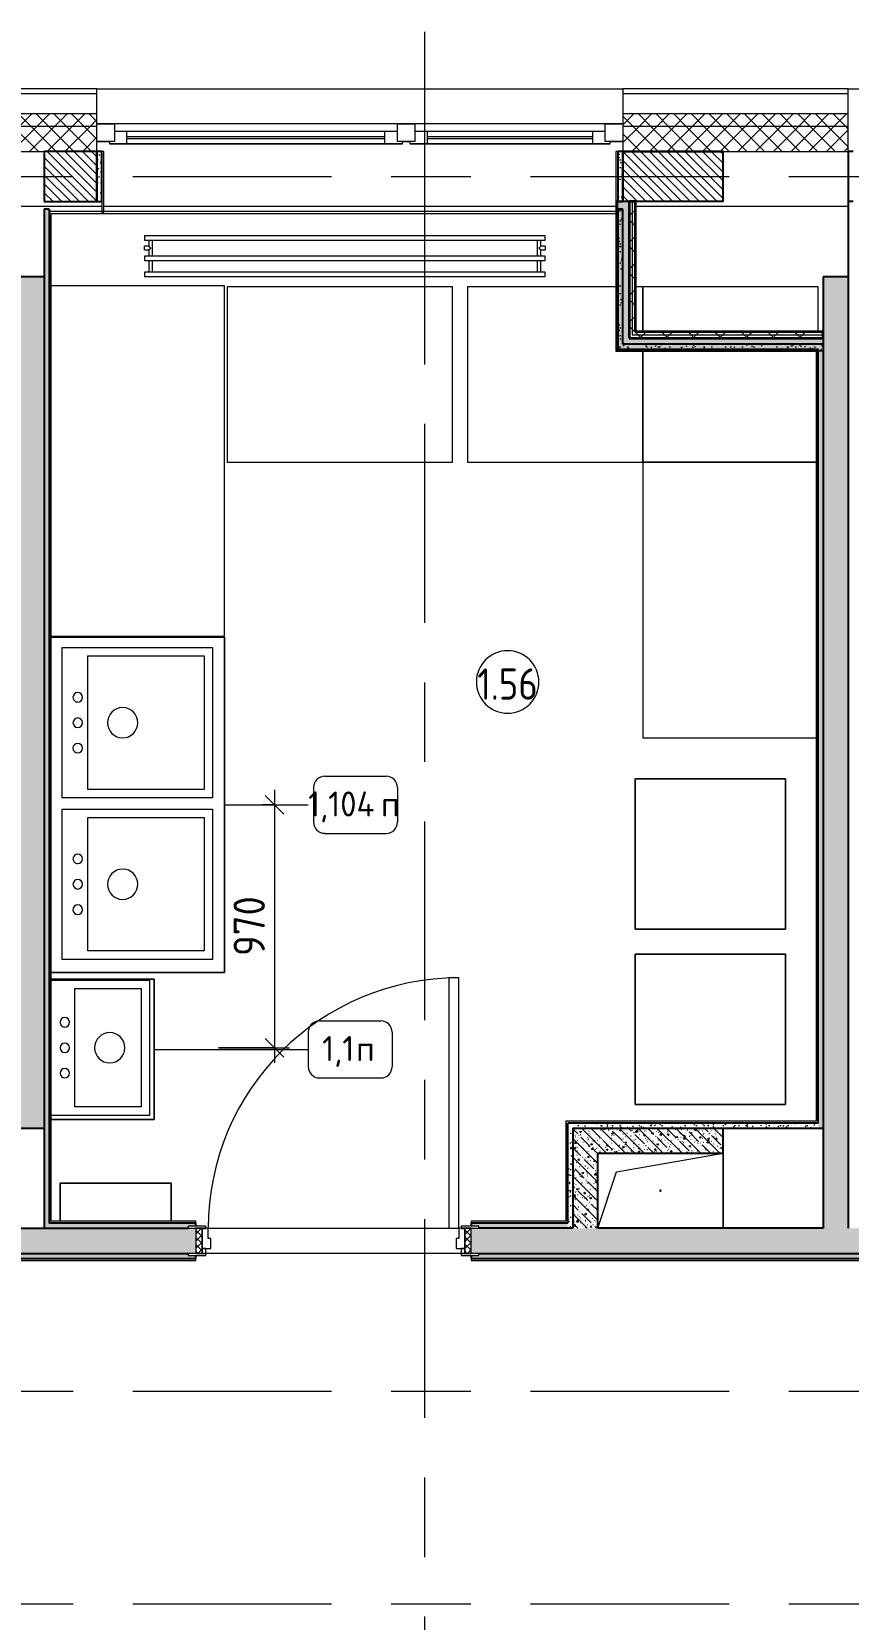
# Model space of a CAD drawing. Header units: millimetres. Extents: x 54725 to 263872, y -8553 to 29614.
# Drawn here: x 73990 to 77250, y 21239 to 27578 of the extents above; entities that cross this region are included whole.
import ezdxf

# ---------------------------------------------------------------- set-up
doc = ezdxf.new("R2010")
doc.units = ezdxf.units.MM
doc.linetypes.add('Осевая', pattern=[1587.5, 317.5, -238.125, 793.75, -238.125])
for name, color, linetype, lineweight in [('A-ANNO-DIMS', 7, 'Continuous', 9), ('A-ANNO-DIMS-50', 7, 'Continuous', 9), ('A-AREA-IDEN', 7, 'Continuous', 9), ('A-DOOR', 7, 'Continuous', 9), ('A-DOOR-1', 7, 'Continuous', 15), ('A-DOOR-FRAM', 7, 'Continuous', 15), ('A-DOOR-FRAM-1', 7, 'Continuous', 9), ('A-GENM', 7, 'Continuous', 9), ('A-GLAZ', 7, 'Continuous', 9), ('A-GLAZ-1', 7, 'Continuous', 15), ('A-WALL', 7, 'Continuous', 9), ('I-FURN', 7, 'Continuous', 9), ('I-FURN-IDEN', 7, 'Continuous', 9), ('I-WALL', 7, 'Continuous', 9), ('M-EQPM', 7, 'Continuous', 9), ('Оси', 7, 'Continuous', 9), ('Оси-2', 7, 'Осевая', 9)]:
    doc.layers.add(name, color=color, linetype=linetype, lineweight=lineweight)
for name, color, linetype, lineweight, true_color in [('A-WALL-1', 7, 'Continuous', 35, 0x3c3c3c), ('A-WALL-2', 7, 'Continuous', 15, 0x3c3c3c), ('A-WALL-3', 7, 'Continuous', 25, 0x3c3c3c), ('A-WALL-FNSH-1', 7, 'Continuous', 9, 0x3c3c3c), ('A-WALL-FNSH-2', 7, 'Continuous', 15, 0x3c3c3c), ('P-SANR-FIXT-1', 7, 'Continuous', 15, 0x4994b4), ('P-SANR-FIXT-2', 7, 'Continuous', 9, 0x4994b4)]:
    doc.layers.add(name, color=color, linetype=linetype, lineweight=lineweight, true_color=true_color)
doc.styles.add('GOST Common_1', font='GOST_Common.ttf', dxfattribs={"width": 0.9, "height": 125})
doc.styles.add('GOST Common_2', font='GOST_Common.ttf', dxfattribs={"height": 100})
doc.styles.add('ISOCPEUR', font='isocpeur.ttf', dxfattribs={"width": 0.9, "height": 125})
doc.dimstyles.new('ISO-2_5_0_9К_БОЛЬШОЙ', dxfattribs={"dimscale": 304.8, "dimtxt": 124.497647, "dimasz": 0.246063, "dimexe": 0.19685, "dimexo": 0.492126, "dimgap": 0, "dimtad": 1, "dimdec": 0, "dimrnd": 10, "dimzin": 0, "dimdsep": 46, "dimtxsty": 'ISOCPEUR', "dimblk1": 'OBLIQUE', "dimblk2": 'OBLIQUE', "dimsah": 1, "dimcen": 0.09, "dimdle": 0.19685, "dimazin": 0, "dimtfac": 1, "dimtdec": 4, "dimtix": 1, "dimtmove": 0, "dimatfit": 3, "dimfxl": 1, "dimtvp": 1, "dimtolj": 1, "dimtzin": 0, "dimarcsym": 2})
pattern_1 = [(135, (0, 0), (-37.717076, -37.717076), [53.34, -8.89, 1.778, -8.89]), (135, (0, 37.694), (-37.717076, -37.717076), []), (50, (0, 0), (63.763904, -5.57885), [6.667, -73.342]), (355, (0, 0), (-12.334876, 66.869514), [5.334, -58.674]), (100.451, (5.314, -0.465), (51.43036, 61.29098), [5.667, -62.332]), (46.184, (0, 17.78), (94.87722, -14.714836), [10.001, -110.014]), (96.636, (7.91, 16.55), (83.09115, 86.59931), [8.5, -93.497]), (351.184, (0, 17.78), (83.09204, 86.59928), [8.001, -88.011]), (21, (8.89, 13.335), (53.064487, -35.792726), [6.667, -73.342]), (326, (8.89, 13.335), (21.63066, 64.46546), [5.334, -58.674]), (71.451, (13.31, 10.35), (74.69646, 28.672367), [5.667, -62.332]), (37.5, (0, 0), (1.080413, 29.594271), [1.676, -56.286, 1.676, -57.887, -58.896]), (37.5, (0, 0), (1.080413, 29.594271), [-117.526, 1.676, -57.22]), (7.5, (0, 0), (23.386368, 35.063507), [1.676, -32.283, 1.676, -54.953, -22.447]), (7.5, (0, 0), (23.386368, 35.063507), [-90.589, 1.676, -20.771]), (327.5, (-19.825, 0), (47.456567, -2.0054684), [1.676, -20.549, 1.676, -67.666, -92.011]), (327.5, (-19.825, 0), (47.456567, -2.0054684), [-91.567, 1.676, -90.335]), (317.5, (-28.715, 0), (51.844948, 8.89904), [1.676, -27.216, 1.676, -44.374, -65.341]), (317.5, (-28.715, 0), (51.844948, 8.89904), [-74.943, 1.676, -63.665])]
pattern_2 = [(45, (0, 0), (-35.35534, 35.35534), []), (135, (0, 0), (-35.35534, -35.35534), [])]
pattern_3 = [(0, (0, 0), (60.96, 15.24), [5.029, -40.691, 5.029, -40.691, -243.84]), (0, (0, 0), (60.96, 15.24), [-91.44, 5.029, -86.411, 5.029, -40.691, -106.68]), (0, (0, 0), (60.96, 15.24), [-228.6, 5.029, -25.451, 5.029, -71.171]), (120, (22.86, 7.62), (-43.6782272, 45.1729086), [5.029, -40.691, 5.029, -40.691, -243.84]), (120, (22.86, 7.62), (-43.6782272, 45.1729086), [-91.44, 5.029, -86.411, 5.029, -40.691, -106.68]), (120, (22.86, 7.62), (-43.6782272, 45.1729086), [-228.6, 5.029, -25.451, 5.029, -71.171]), (240, (30.48, 38.1), (-17.2817728, -60.4129086), [5.029, -40.691, 5.029, -40.691, -243.84]), (240, (30.48, 38.1), (-17.2817728, -60.4129086), [-91.44, 5.029, -86.411, 5.029, -40.691, -106.68]), (240, (30.48, 38.1), (-17.2817728, -60.4129086), [-228.6, 5.029, -25.451, 5.029, -71.171])]
pattern_4 = [(45, (0, 0), (-53.03301, 53.03301), []), (135, (0, 0), (-53.03301, -53.03301), [])]

# ---------------------------------------------------------------- blocks, each defined once
blk = doc.blocks.new('110_Дверь_СКБ_1Ст_Внутренняя1 - Д-11 1100x2100h_кладовые _все__ коридор _между помещениями блока столовой__ моечные _все_-32089444-Фрагмент 1_10_ Пищеблок')
at = {"layer": 'A-DOOR'}
h = blk.add_hatch(dxfattribs=at)
h.set_pattern_fill('FP_8', color=256, style=0, pattern_type=2)
h.set_pattern_definition([(135, (1751.41, 114.685), (-14.14214, -14.14214), []), (225, (1751.41, 114.685), (14.14214, -14.14214), [])])
h.paths.add_polyline_path([(562.5, -50), (562.5, 50), (537.5, 50), (537.5, -50)])
at = {"layer": 'A-DOOR-FRAM-1'}
h = blk.add_hatch(dxfattribs=at)
h.set_pattern_fill('FP_9', color=256, style=0, pattern_type=2)
h.set_pattern_definition([(45, (-371.384, 114.685), (-14.1421, 14.1421), []), (135, (-371.384, 114.685), (-14.1421, -14.1421), [])])
h.paths.add_polyline_path([(-512.5, -50), (-512.5, 50), (-537.5, 50), (-537.5, -50)])
at = {"layer": 'A-DOOR'}
blk.add_arc((512.5, 50), 1000, 90, 180, dxfattribs=at)
at = {"layer": 'A-DOOR-1'}
for p, q in [((512.5, 1050), (472.5, 1050)), ((472.5, 1050), (472.5, 50)), ((512.5, 50), (512.5, 1050)), ((472.5, 50), (512.5, 50))]:
    blk.add_line(p, q, dxfattribs=at)
at = {"layer": 'A-DOOR-FRAM'}
for p, q in [((-497.5, 58), (-567.5, 58)), ((-567.5, 58), (-567.5, 50)), ((-567.5, 50), (-497.5, 50)), ((-512.5, 50), (-537.5, 50)), ((-537.5, 50), (-537.5, -50)), ((-487.5, 50), (-512.5, 50)), ((-512.5, 50), (-512.5, -30)), ((-512.5, -50), (-512.5, 50)), ((-497.5, 50), (-512.5, 50)), ((-512.5, 50), (-512.5, 49)), ((-512.5, 49), (-497.5, 49)), ((-497.5, 50), (-497.5, 58)), ((-497.5, 49), (-497.5, 50)), ((-487.5, 10), (-487.5, 50)), ((-477.5, 10), (-487.5, 10)), ((-477.5, -30), (-477.5, 10)), ((512.5, 10), (502.5, 10)), ((502.5, 10), (502.5, -30)), ((512.5, 50), (512.5, 10)), ((537.5, 50), (512.5, 50)), ((592.5, 58), (522.5, 58)), ((522.5, 58), (522.5, 50)), ((537.5, 50), (522.5, 50)), ((522.5, 50), (522.5, 49)), ((522.5, 50), (592.5, 50)), ((522.5, 49), (537.5, 49)), ((537.5, -30), (537.5, 50)), ((562.5, 50), (537.5, 50)), ((537.5, 50), (537.5, -50)), ((537.5, 49), (537.5, 50)), ((562.5, -50), (562.5, 50)), ((592.5, 50), (592.5, 58)), ((-497.5, -50), (-567.5, -50)), ((-567.5, -50), (-567.5, -58)), ((-567.5, -58), (-497.5, -58)), ((-537.5, -50), (-512.5, -50)), ((-512.5, -30), (-477.5, -30)), ((-497.5, -30), (-512.5, -30)), ((-512.5, -30), (-512.5, -50)), ((-512.5, -50), (-497.5, -50)), ((-497.5, -50), (-497.5, -30)), ((-497.5, -58), (-497.5, -50)), ((502.5, -30), (537.5, -30)), ((537.5, -30), (522.5, -30)), ((522.5, -30), (522.5, -50)), ((522.5, -50), (537.5, -50)), ((592.5, -50), (522.5, -50)), ((522.5, -50), (522.5, -58)), ((522.5, -58), (592.5, -58)), ((537.5, -50), (537.5, -30)), ((537.5, -50), (562.5, -50)), ((592.5, -58), (592.5, -50))]:
    blk.add_line(p, q, dxfattribs=at)
blk = doc.blocks.new('120_Окно_СКБ_2Ст - 120_Окно_СКБ_2Ст 2100х2400 _мал створка справа_-V10-Фрагмент 1_10_ Пищеблок')
at = {"layer": 'A-GLAZ'}
for p, q in [((1050, -5), (-1050, -5)), ((-930, -55), (100, -55)), ((270, -55), (930, -55)), ((-1050, -75), (-1000, -75)), ((100, -65), (-930, -65)), ((170, -75), (200, -75)), ((930, -65), (270, -65)), ((1000, -75), (1050, -75))]:
    blk.add_line(p, q, dxfattribs=at)
at = {"layer": 'A-GLAZ-1'}
for p, q in [((-1050, -75), (-1050, -5)), ((-1050, -5), (-980, -5)), ((-980, -5), (-980, -75)), ((150, -35), (-980, -35)), ((-980, -35), (-980, -75)), ((-930, -85), (-930, -35)), ((100, -85), (100, -35)), ((150, -75), (150, -5)), ((150, -5), (220, -5)), ((150, -75), (150, -35)), ((220, -5), (220, -75)), ((980, -35), (220, -35)), ((220, -35), (220, -75)), ((270, -85), (270, -35)), ((930, -85), (930, -35)), ((980, -75), (980, -5)), ((980, -5), (1050, -5)), ((980, -75), (980, -35)), ((1050, -5), (1050, -75)), ((-980, -75), (-1050, -75)), ((-980, -75), (-1000, -75)), ((-1000, -75), (-1000, -85)), ((-1000, -85), (170, -85)), ((170, -85), (-1000, -85)), ((220, -75), (150, -75)), ((170, -75), (150, -75)), ((170, -85), (170, -75)), ((220, -75), (200, -75)), ((200, -75), (200, -85)), ((200, -85), (1000, -85)), ((1000, -85), (200, -85)), ((1050, -75), (980, -75)), ((1000, -75), (980, -75)), ((1000, -85), (1000, -75))]:
    blk.add_line(p, q, dxfattribs=at)
blk = doc.blocks.new('GM_Отверстие прямоугольное _в плите_ - Отверстие-21610241-Фрагмент 1_10_ Пищеблок')
at = {"layer": 'A-GENM'}
for p, q in [((-175, 75), (250, 150)), ((250, 150), (250, -150)), ((250, -150), (250, 150)), ((-250, -150), (-175, 75))]:
    blk.add_line(p, q, dxfattribs=at)
for start, end in [(360, 180), (180, 360)]:
    blk.add_arc((0, 0), 2.5, start, end, dxfattribs=at)
blk = doc.blocks.new('Мойка кухонная - Мойка Steel Hammer SH R 5151 GLOWE 4-25623908-Фрагмент 1_10_ Пищеблок')
at = {"layer": 'P-SANR-FIXT-2'}
for p, q in [((-300, 600), (300, 600)), ((-300, 0), (-300, 600)), ((300, 600), (300, 0)), ((-266.6, 566.4), (266.1, 566.4)), ((-266.6, 102.3), (-266.6, 566.4)), ((266.1, 566.4), (266.1, 102.3)), ((266.1, 102.3), (-266.6, 102.3)), ((300, 0), (-300, 0))]:
    blk.add_line(p, q, dxfattribs=at)
for centre, radius, start, end in [((0, 241.3), 60.5, 0, 180), ((0, 241.3), 60.5, 180, 0), ((-101.6, 61.9), 19, 90, 180), ((-101.6, 61.9), 19.1, 0, 90), ((0, 61.9), 19, 0, 180), ((101.6, 61.9), 19.1, 0, 180), ((-101.6, 61.9), 19, 180, 270), ((-101.6, 61.9), 19, 270, 0), ((0, 61.9), 19, 180, 0), ((101.6, 61.9), 19.1, 180, 0)]:
    blk.add_arc(centre, radius, start, end, dxfattribs=at)
blk = doc.blocks.new('Мойка кухонная - Мойка Steel Hammer SH R 5151 GLOWE 2-V22-Фрагмент 1_10_ Пищеблок')
at = {"layer": 'P-SANR-FIXT-2'}
for p, q in [((-270, 400), (270, 400)), ((-270, 8), (-270, 400)), ((270, 400), (270, 8)), ((-236.6, 366.4), (236.1, 366.4)), ((-236.6, 102.3), (-236.6, 366.4)), ((236.1, 366.4), (236.1, 102.3)), ((236.1, 102.3), (-236.6, 102.3))]:
    blk.add_line(p, q, dxfattribs=at)
for centre, radius, start, end in [((0, 241.3), 60.5, 0, 180), ((0, 241.3), 60.5, 180, 0), ((-101.6, 61.9), 19, 90, 180), ((-101.6, 61.9), 19.1, 0, 90), ((0, 61.9), 19, 0, 180), ((101.6, 61.9), 19.1, 0, 180), ((-101.6, 61.9), 19, 180, 270), ((-101.6, 61.9), 19, 270, 0), ((0, 61.9), 19, 180, 0), ((101.6, 61.9), 19.1, 180, 0)]:
    blk.add_arc(centre, radius, start, end, dxfattribs=at)
blk = doc.blocks.new('Холодильник встроенный 1180 мм - 6_9п-25546520-Фрагмент 1_10_ Пищеблок')
at = {"layer": 'I-FURN'}
for p, q in [((305.1, 329.9), (-294.9, 329.9)), ((-294.9, 329.9), (-294.9, -270.1)), ((-294.9, -270.1), (-294.9, 329.9)), ((-294.9, 329.9), (305.1, 329.9)), ((305.1, -270.1), (305.1, 329.9)), ((305.1, 329.9), (305.1, -270.1)), ((-294.9, -270.1), (305.1, -270.1)), ((305.1, -270.1), (-294.9, -270.1))]:
    blk.add_line(p, q, dxfattribs=at)
blk = doc.blocks.new('Стол базовый прямоугольный - 1_47п-V39-Фрагмент 1_10_ Пищеблок')
at = {"layer": 'I-FURN'}
for p, q in [((-550, 342), (-550, -350)), ((550, -350), (550, 342)), ((-550, -350), (550, -350))]:
    blk.add_line(p, q, dxfattribs=at)
blk = doc.blocks.new('Стол базовый прямоугольный - 1_80п-V40-Фрагмент 1_10_ Пищеблок')
at = {"layer": 'I-FURN'}
for p, q in [((-171, 350), (-350, 350)), ((-350, 350), (-350, -350)), ((350, -350), (350, 342)), ((-350, -350), (-171, -350)), ((-93, -350), (350, -350))]:
    blk.add_line(p, q, dxfattribs=at)
blk = doc.blocks.new('Стол базовый прямоугольный - 1_17п-25642095-Фрагмент 1_10_ Пищеблок')
at = {"layer": 'I-FURN'}
for p, q in [((-171, 350), (-350, 350)), ((-350, 350), (-350, 320)), ((350, 350), (-93, 350)), ((350, -350), (350, 350)), ((-350, 242), (-350, -350)), ((-350, -350), (350, -350))]:
    blk.add_line(p, q, dxfattribs=at)
blk = doc.blocks.new('Стол базовый прямоугольный - 1_19п-25642148-Фрагмент 1_10_ Пищеблок')
at = {"layer": 'I-FURN'}
for p, q in [((450, 350), (-450, 350)), ((-450, 350), (-450, -350)), ((450, -350), (450, 350)), ((-450, -350), (450, -350))]:
    blk.add_line(p, q, dxfattribs=at)
blk = doc.blocks.new('Стол базовый прямоугольный - 1_24п-V41-Фрагмент 1_10_ Пищеблок')
at = {"layer": 'I-FURN'}
for p, q in [((-700, 342), (-700, -350)), ((700, -350), (700, 342)), ((-700, -350), (700, -350))]:
    blk.add_line(p, q, dxfattribs=at)
blk = doc.blocks.new('radiator_prado_classic_z_tip_30_po exemplyaru - Classic Z Тип 30-500-30677899-Фрагмент 1_10_ Пищеблок')
at = {"layer": 'M-EQPM'}
for p, q in [((0, 228), (0, 210)), ((1600, 228), (0, 228)), ((0, 210), (1600, 210)), ((17.5, 210), (17.5, 164)), ((32.5, 164), (32.5, 210)), ((1567.5, 210), (1567.5, 164)), ((1582.5, 164), (1582.5, 210)), ((1600, 210), (1600, 228)), ((1600, 164), (0, 164)), ((0, 164), (0, 146)), ((0, 146), (1600, 146)), ((17.5, 146), (17.5, 121.5)), ((32.5, 82), (32.5, 146)), ((1567.5, 146), (1567.5, 82)), ((1582.5, 121.5), (1582.5, 146)), ((1600, 146), (1600, 164)), ((17.5, 121.5), (0, 121.5)), ((0, 106.5), (0, 121.5)), ((0, 106.5), (17.5, 106.5)), ((1600, 82), (0, 82)), ((0, 82), (0, 64)), ((1600, 64), (0, 64)), ((17.5, 106.5), (17.5, 82)), ((1600, 121.5), (1582.5, 121.5)), ((1582.5, 82), (1582.5, 106.5)), ((1582.5, 106.5), (1600, 106.5)), ((1600, 121.5), (1600, 106.5)), ((1600, 64), (1600, 82))]:
    blk.add_line(p, q, dxfattribs=at)
for points, knots in [([(25, 114), (24.5, 114.5), (23.6, 115.4), (22.4, 116.6), (21.6, 117.4), (21.1, 117.9), (20.8, 118.2), (20.5, 118.5), (20.2, 118.8), (19.8, 119.1), (19.6, 119.4), (19.3, 119.7), (19, 120), (18.7, 120.3), (18.5, 120.5), (18.3, 120.7), (18.1, 120.9), (17.9, 121.1), (17.8, 121.2), (17.7, 121.3), (17.5, 121.5), (17.5, 121.5), (17.5, 121.5)], [0, 0, 0, 0, 0.142857, 0.285714, 0.357143, 0.392857, 0.428571, 0.464286, 0.5, 0.535714, 0.571429, 0.607143, 0.642857, 0.678571, 0.714286, 0.75, 0.785714, 0.821429, 0.857143, 0.892857, 0.928571, 1, 1, 1, 1]), ([(17.5, 106.5), (17.5, 106.5), (17.5, 106.5), (17.7, 106.7), (17.8, 106.8), (17.9, 106.9), (18.1, 107.1), (18.3, 107.3), (18.5, 107.5), (18.7, 107.7), (19, 108), (19.3, 108.3), (19.6, 108.6), (19.8, 108.9), (20.3, 109.3), (20.7, 109.7), (21.1, 110.1), (21.6, 110.6), (22.4, 111.4), (23.6, 112.6), (24.5, 113.5), (25, 114)], [0, 0, 0, 0, 0.071429, 0.107143, 0.142857, 0.178571, 0.214286, 0.25, 0.285714, 0.321429, 0.357143, 0.392857, 0.428571, 0.464286, 0.5, 0.571429, 0.607143, 0.642857, 0.714286, 0.857143, 1, 1, 1, 1]), ([(1575, 114), (1575.5, 114.5), (1576.4, 115.4), (1577.6, 116.6), (1578.4, 117.4), (1578.9, 117.9), (1579.2, 118.2), (1579.5, 118.5), (1579.8, 118.8), (1580.1, 119.2), (1580.4, 119.4), (1580.7, 119.7), (1581, 120), (1581.3, 120.3), (1581.5, 120.5), (1581.7, 120.7), (1581.9, 120.9), (1582.1, 121.1), (1582.2, 121.2), (1582.3, 121.3), (1582.5, 121.5), (1582.5, 121.5), (1582.5, 121.5)], [0, 0, 0, 0, 0.142857, 0.285714, 0.357143, 0.392857, 0.428571, 0.464286, 0.5, 0.535714, 0.571429, 0.607143, 0.642857, 0.678571, 0.714286, 0.75, 0.785714, 0.821429, 0.857143, 0.892857, 0.928571, 1, 1, 1, 1]), ([(1582.5, 106.5), (1582.5, 106.5), (1582.5, 106.5), (1582.3, 106.7), (1582.2, 106.8), (1582.1, 106.9), (1581.9, 107.1), (1581.7, 107.3), (1581.5, 107.5), (1581.3, 107.7), (1581, 108), (1580.7, 108.3), (1580.4, 108.6), (1580.1, 108.8), (1579.7, 109.3), (1579.3, 109.7), (1578.9, 110.1), (1578.4, 110.6), (1577.6, 111.4), (1576.4, 112.6), (1575.5, 113.5), (1575, 114)], [0, 0, 0, 0, 0.071429, 0.107143, 0.142857, 0.178571, 0.214286, 0.25, 0.285714, 0.321429, 0.357143, 0.392857, 0.428571, 0.464286, 0.5, 0.571429, 0.607143, 0.642857, 0.714286, 0.857143, 1, 1, 1, 1])]:
    blk.add_open_spline(points, degree=3, knots=knots, dxfattribs=at)
blk = doc.blocks.new('Марка_Помещения - Номер-25198446-Фрагмент 1_10_ Пищеблок')
at = {"layer": 'A-AREA-IDEN'}
for start, end in [(360, 180), (180, 360)]:
    blk.add_arc((0, 0), 2.5, start, end, dxfattribs=at)
blk = doc.blocks.new('Марка_Мебель - В прямоуг_Balcon_Марка-25523697-Фрагмент 1_10_ Пищеблок')
at = {"layer": 'I-FURN-IDEN'}
for p, q in [((-3.35, 1.38), (-3.35, -1.38)), ((-2.45, 2.28), (2.45, 2.28)), ((3.35, 1.38), (3.35, -1.38)), ((-2.46, -2.28), (2.45, -2.28))]:
    blk.add_line(p, q, dxfattribs=at)
for centre, radius, start, end in [((-2.45, 1.38), 0.9, 90, 180), ((2.45, 1.38), 0.9, 0, 90), ((-2.46, -1.38), 0.893, 180, 270), ((2.45, -1.38), 0.9, 270, 0)]:
    blk.add_arc(centre, radius, start, end, dxfattribs=at)
blk = doc.blocks.new('DIMBLOCK30-Фрагмент 1_10_ Пищеблок')
at = {"layer": 'A-ANNO-DIMS-50'}
for p, q in [((74959.1, 24551), (74959.1, 23461)), ((74910.1, 24491), (75019.1, 24491)), ((74959.1, 24491), (74910.1, 24491)), ((74735.2, 23521), (75019.1, 23521)), ((74959.1, 23521), (74735.2, 23521))]:
    blk.add_line(p, q, dxfattribs=at)
at = {"layer": 'A-ANNO-DIMS-50', "lineweight": 20}
for p, q in [((74959.1, 24491), (74921.6, 24528.5)), ((74959.1, 24491), (74996.6, 24453.5)), ((74959.1, 23521), (74921.6, 23558.5)), ((74959.1, 23521), (74996.6, 23483.5))]:
    blk.add_line(p, q, dxfattribs=at)
at = {"layer": 'A-ANNO-DIMS-50', "color": 0, "insert": (74795.8, 23887.5), "char_height": 125, "width": 284.429, "attachment_point": 1, "rotation": 90, "line_spacing_factor": 1.149209, "style": 'ISOCPEUR'}
blk.add_mtext('970', dxfattribs=at)
blk = doc.blocks.new('_Oblique')
at = {"color": 0, "linetype": 'ByBlock', "lineweight": -2}
blk.add_line((-0.5, -0.5), (0.5, 0.5), dxfattribs=at)

msp = doc.modelspace()

# ---------------------------------------------------------------- hatches: boundary and pattern name
at = {"layer": 'A-WALL'}
h = msp.add_hatch(dxfattribs=at)
h.set_pattern_fill('FP_2', color=256, style=0, pattern_type=2)
h.set_pattern_definition(pattern_2)
h.paths.add_polyline_path([(84970, 27200), (84970, 27250), (80350, 27250), (80350, 27200), (84303.1, 27200)])
h.paths.add_polyline_path([(76350, 27200), (77250, 27200), (77250, 27250), (76350, 27250)])
h.paths.add_polyline_path([(74250, 27200), (74250, 27250), (72910, 27250), (72910, 27200), (73959.1, 27200)])
h.paths.add_polyline_path([(70810, 27200), (70810, 27250), (68210, 27250), (68210, 27200), (70511.1, 27200)])
h.paths.add_polyline_path([(67110, 27200), (67110, 27250), (66160, 27250), (66160, 27200), (67063.1, 27200)])
h.paths.add_polyline_path([(60005, 27200), (61060, 27200), (61060, 27250), (60005, 27250)])
h.paths.add_polyline_path([(57705, 27200), (57705, 27250), (56860, 27250), (56860, 27200), (57293.8, 27200)])
h = msp.add_hatch(dxfattribs=at)
h.set_pattern_fill('FP_2', color=256, style=0, pattern_type=2)
h.set_pattern_definition(pattern_2)
h.paths.add_polyline_path([(84970, 27100), (84970, 27200), (80350, 27200), (80350, 27100), (84303.1, 27100)])
h.paths.add_polyline_path([(77250, 27100), (77250, 27200), (76350, 27200), (76350, 27100), (76832.4, 27100)])
h.paths.add_polyline_path([(74040, 27100), (74250, 27100), (74250, 27200), (72910, 27200), (72910, 27100), (73959.1, 27100)])
h.paths.add_polyline_path([(70511.1, 27100), (70810, 27100), (70810, 27200), (68210, 27200), (68210, 27110), (68242, 27110), (68242, 27102), (68210, 27102), (68210, 27100), (70310, 27100)])
h.paths.add_polyline_path([(67078, 27100), (67110, 27100), (67110, 27102), (67078, 27102), (67078, 27110), (67110, 27110), (67110, 27200), (66160, 27200), (66160, 27100), (67063.1, 27100)])
h.paths.add_polyline_path([(60760, 27100), (61060, 27100), (61060, 27200), (60005, 27200), (60005, 27100), (60167.1, 27100)])
h.paths.add_polyline_path([(57705, 27100), (57705, 27200), (56860, 27200), (56860, 27100), (57293.8, 27100)])
h = msp.add_hatch(dxfattribs=at)
h.set_pattern_fill('FP_4', color=256, style=0, pattern_type=2)
h.set_pattern_definition([(135, (0, 0), (-17.6776695, -17.6776695), [])])
h.paths.add_polyline_path([(80650, 26900), (80650, 27100), (80350, 27100), (80350, 26900)])
h.paths.add_polyline_path([(76350, 26900), (76750, 26900), (76750, 27100), (76350, 27100)])
h.paths.add_polyline_path([(74040, 26900), (74250, 26900), (74250, 27100), (74040, 27100)])
h.paths.add_polyline_path([(73540, 26900), (73540, 27100), (72910, 27100), (72910, 26900), (73384.4, 26900)])
h.paths.add_polyline_path([(70310, 26900), (70310, 27100), (68206, 27100), (68206, 26900), (69361.8, 26900)])
h.paths.add_polyline_path([(67060, 26900), (67060, 27100), (66760, 27100), (66760, 26900)])
h.paths.add_polyline_path([(61060, 26900), (61060, 27100), (60760, 27100), (60760, 26900)])
h.paths.add_polyline_path([(60160, 26900), (60160, 27100), (60005, 27100), (60005, 26900)])
h.paths.add_polyline_path([(57550, 26900), (57705, 26900), (57705, 27100), (56860, 27100), (56860, 26900), (57350, 26900)])
at = {"layer": 'I-WALL'}
h = msp.add_hatch(dxfattribs=at)
h.set_pattern_fill('FP_35', color=256, style=0, pattern_type=2)
h.set_pattern_definition(pattern_3)
h.paths.add_polyline_path([(74270, 26900), (74270, 27100), (74250, 27100), (74250, 26900)])
h = msp.add_hatch(dxfattribs=at)
h.set_pattern_fill('FP_35', color=256, style=0, pattern_type=2)
h.set_pattern_definition(pattern_3)
h.paths.add_polyline_path([(76350, 26900), (76350, 27100), (76330, 27100), (76330, 26900)])
for points in [[(76325, 26355), (76375, 26355), (76375, 26900), (76325, 26900), (76325, 26367.5)], [(77150, 26305), (77150, 26355), (76325, 26355), (76325, 26305), (76832.4, 26305)]]:
    msp.add_hatch(color=256, dxfattribs=at).paths.add_polyline_path(points)
h = msp.add_hatch(dxfattribs=at)
h.set_pattern_fill('FP_36', color=256, style=0, pattern_type=2)
h.set_pattern_definition(pattern_4)
h.paths.add_polyline_path([(76387.5, 26367.5), (76387.5, 26900), (76375, 26900), (76375, 26367.5)])
h = msp.add_hatch(dxfattribs=at)
h.set_pattern_fill('FP_36', color=256, style=0, pattern_type=2)
h.set_pattern_definition(pattern_4)
h.paths.add_polyline_path([(76400, 26380), (76400, 26900), (76387.5, 26900), (76387.5, 26380)])
h = msp.add_hatch(dxfattribs=at)
h.set_pattern_fill('FP_35', color=256, style=0, pattern_type=2)
h.set_pattern_definition(pattern_3)
h.paths.add_polyline_path([(74060, 22800), (74060, 26870), (74040, 26870), (74040, 22800)])
h = msp.add_hatch(dxfattribs=at)
h.set_pattern_fill('FP_35', color=256, style=0, pattern_type=2)
h.set_pattern_definition(pattern_3)
h.paths.add_polyline_path([(76350, 26310), (76350, 26870), (76330, 26870), (76330, 26310)])
h = msp.add_hatch(dxfattribs=at)
h.set_pattern_fill('FP_3', color=256, style=0, pattern_type=2)
h.set_pattern_definition(pattern_1)
h.paths.add_polyline_path([(73959.1, 23200), (74040, 23200), (74040, 26600), (73940, 26600), (73940, 23200)])
h = msp.add_hatch(dxfattribs=at)
h.set_pattern_fill('FP_3', color=256, style=0, pattern_type=2)
h.set_pattern_definition(pattern_1)
h.paths.add_polyline_path([(77150, 22800), (77250, 22800), (77250, 26600), (77150, 26600), (77150, 23551.5)])
h = msp.add_hatch(dxfattribs=at)
h.set_pattern_fill('FP_36', color=256, style=0, pattern_type=2)
h.set_pattern_definition(pattern_4)
h.paths.add_polyline_path([(77150, 26367.5), (77150, 26380), (76387.5, 26380), (76387.5, 26367.5), (76832.4, 26367.5)])
h = msp.add_hatch(dxfattribs=at)
h.set_pattern_fill('FP_35', color=256, style=0, pattern_type=2)
h.set_pattern_definition(pattern_3)
h.paths.add_polyline_path([(77130, 26310), (77150, 26310), (77150, 26330), (76350, 26330), (76350, 26310), (77122, 26310)])
h = msp.add_hatch(dxfattribs=at)
h.set_pattern_fill('FP_36', color=256, style=0, pattern_type=2)
h.set_pattern_definition(pattern_4)
h.paths.add_polyline_path([(77150, 26355), (77150, 26367.5), (76375, 26367.5), (76375, 26355), (76832.4, 26355)])
h = msp.add_hatch(dxfattribs=at)
h.set_pattern_fill('FP_35', color=256, style=0, pattern_type=2)
h.set_pattern_definition(pattern_3)
h.paths.add_polyline_path([(77150, 23200), (77150, 26310), (77130, 26310), (77130, 23200)])
h = msp.add_hatch(dxfattribs=at)
h.set_pattern_fill('FP_35', color=256, style=0, pattern_type=2)
h.set_pattern_definition(pattern_3)
h.paths.add_polyline_path([(77130, 23200), (77130, 23220), (76130, 23220), (76130, 23200), (76832.4, 23200)])
h = msp.add_hatch(dxfattribs=at)
h.set_pattern_fill('FP_35', color=256, style=0, pattern_type=2)
h.set_pattern_definition(pattern_3)
h.paths.add_polyline_path([(76150, 22800), (76150, 23200), (76130, 23200), (76130, 22800)])
h = msp.add_hatch(dxfattribs=at)
h.set_pattern_fill('FP_3', color=256, style=0, pattern_type=2)
h.set_pattern_definition(pattern_1)
h.paths.add_polyline_path([(76750, 23100), (76750, 23200), (76150, 23200), (76150, 23100), (76257.7, 23100)])
h = msp.add_hatch(dxfattribs=at)
h.set_pattern_fill('FP_3', color=256, style=0, pattern_type=2)
h.set_pattern_definition(pattern_1)
h.paths.add_polyline_path([(76250, 22800), (76250, 23100), (76150, 23100), (76150, 22800)])
h = msp.add_hatch(dxfattribs=at)
h.set_pattern_fill('FP_3', color=256, style=0, pattern_type=2)
h.set_pattern_definition(pattern_1)
h.paths.add_polyline_path([(82430, 22700), (82430, 22800), (82200, 22800), (82200, 22798), (82230, 22798), (82230, 22790), (82200, 22790), (82200, 22710), (82230, 22710), (82230, 22702), (82200, 22702), (82200, 22700), (82330, 22700)])
h.paths.add_polyline_path([(81250, 22700), (81250, 22702), (81220, 22702), (81220, 22710), (81250, 22710), (81250, 22790), (81220, 22790), (81220, 22798), (81250, 22798), (81250, 22800), (78450, 22800), (78450, 22700), (81220, 22700)])
h.paths.add_polyline_path([(77320, 22700), (77350, 22700), (77350, 22800), (75744.8, 22800), (75744.8, 22700), (76832.4, 22700)])
h.paths.add_polyline_path([(74644.8, 22700), (74644.8, 22800), (70210, 22800), (70210, 22700), (74614.8, 22700)])
h.paths.add_polyline_path([(68310, 22700), (69110, 22700), (69110, 22800), (68310, 22800)])
h = msp.add_hatch(dxfattribs=at)
h.set_pattern_fill('FP_35', color=256, style=0, pattern_type=2)
h.set_pattern_definition(pattern_3)
h.paths.add_polyline_path([(75774.8, 22800), (76130, 22800), (76130, 22820), (75744.8, 22820), (75744.8, 22808), (75774.8, 22808), (75774.8, 22801.6)])
h.paths.add_polyline_path([(74060, 22800), (74614.8, 22800), (74614.8, 22808), (74644.8, 22808), (74644.8, 22820), (74060, 22820)])
h = msp.add_hatch(dxfattribs=at)
h.set_pattern_fill('FP_35', color=256, style=0, pattern_type=2)
h.set_pattern_definition(pattern_3)
h.paths.add_polyline_path([(82310, 22680), (82330, 22680), (82330, 22700), (82200, 22700), (82200, 22680)])
h.paths.add_polyline_path([(81250, 22680), (81250, 22700), (78480, 22699.8), (78480, 22692), (78450, 22692), (78450, 22680), (80855.1, 22680)])
h.paths.add_polyline_path([(77350, 22680), (77350, 22692), (77320, 22692), (77320, 22700), (75774.8, 22699.6), (75774.8, 22692), (75744.8, 22692), (75744.8, 22680), (76832.4, 22680)])
h.paths.add_polyline_path([(74533.7, 22680), (74644.8, 22680), (74644.8, 22692), (74614.8, 22692), (74614.8, 22700), (70240, 22699.9), (70240, 22692), (70210, 22692), (70210, 22680), (73959.1, 22680)])
h.paths.add_polyline_path([(69110, 22680), (69110, 22692), (69080, 22692), (69080, 22700), (68310, 22700), (68310, 22680), (69080, 22680)])

# ---------------------------------------------------------------- linework, layer by layer
at = {"layer": 'A-WALL'}
for p, q in [((74250, 27350), (76350, 27350)), ((77250, 27350), (80350, 27350)), ((74250, 27250), (72910, 27250)), ((74250, 27200), (72910, 27200)), ((77250, 27250), (76350, 27250)), ((77250, 27200), (76350, 27200)), ((76387.5, 26900), (76387.5, 26367.5)), ((76387.5, 26367.5), (77150, 26367.5))]:
    msp.add_line(p, q, dxfattribs=at)
at = {"layer": 'A-WALL-1'}
for p, q in [((76400, 26900), (76375, 26900)), ((76375, 26900), (76375, 26355)), ((76400, 26380), (76400, 26900)), ((77150, 26380), (76400, 26380)), ((77150, 26355), (77150, 26380)), ((76375, 26355), (77150, 26355))]:
    msp.add_line(p, q, dxfattribs=at)
at = {"layer": 'A-WALL-2'}
for p, q in [((74250, 27330), (72910, 27330)), ((74250, 27100), (74250, 27330)), ((76350, 27330), (76350, 27100)), ((77250, 27330), (76350, 27330)), ((77250, 27100), (77250, 27330)), ((73540, 27100), (74040, 27100)), ((76750, 27100), (77250, 27100))]:
    msp.add_line(p, q, dxfattribs=at)
at = {"layer": 'A-WALL-3'}
for p, q in [((74040, 27100), (74040, 26900)), ((74250, 27100), (74040, 27100)), ((74270, 27100), (74040, 27100)), ((74250, 26900), (74250, 27100)), ((74250, 27100), (74250, 26900)), ((74270, 26900), (74270, 27100)), ((76350, 27100), (76330, 27100)), ((76330, 27100), (76330, 26900)), ((76350, 27100), (76350, 26900)), ((76750, 27100), (76350, 27100)), ((76350, 27100), (76750, 27100)), ((76350, 26900), (76350, 27100)), ((76750, 26900), (76750, 27100)), ((77250, 27100), (77250, 22800)), ((77270, 27100), (77250, 27100)), ((74040, 26900), (74250, 26900)), ((74250, 26900), (74270, 26900)), ((76750, 26900), (76325, 26900)), ((76325, 26900), (76325, 26305)), ((76330, 26900), (76350, 26900)), ((77270, 26900), (77250, 26900)), ((74060, 26870), (74040, 26870)), ((74040, 26870), (74040, 22800)), ((74060, 26870), (74060, 22820)), ((76330, 26870), (76330, 26310)), ((76350, 26870), (76330, 26870)), ((76350, 26330), (76350, 26870)), ((74040, 26600), (73540, 26600)), ((77150, 26600), (77150, 22800)), ((77250, 26600), (77150, 26600)), ((76330, 26310), (77130, 26310)), ((77150, 26330), (76350, 26330)), ((77130, 23220), (77130, 26310)), ((76325, 26305), (77150, 26305)), ((77130, 23220), (76130, 23220)), ((76130, 22820), (76130, 23220)), ((72690, 23200), (74040, 23200)), ((76150, 23200), (76150, 22800)), ((76150, 23200), (77150, 23200)), ((76750, 23100), (76750, 23200)), ((76250, 23100), (76750, 23100)), ((76250, 22800), (76250, 23100)), ((72790, 22800), (74614.8, 22800)), ((74644.8, 22820), (74060, 22820)), ((74644.8, 22808), (74644.8, 22820)), ((75744.8, 22820), (75744.8, 22808)), ((76130, 22820), (75744.8, 22820)), ((76150, 22800), (75774.8, 22800)), ((77150, 22800), (76250, 22800)), ((70240, 22700), (74614.8, 22700)), ((75774.8, 22700), (77320, 22700)), ((70210, 22680), (74644.8, 22680)), ((74644.8, 22680), (74644.8, 22692)), ((75744.8, 22692), (75744.8, 22680)), ((75744.8, 22680), (77350, 22680))]:
    msp.add_line(p, q, dxfattribs=at)
at = {"layer": 'A-WALL-FNSH-1'}
for p, q in [((74250, 27350), (72910, 27350)), ((74250, 27330), (74250, 27350)), ((77250, 27350), (76350, 27350)), ((76350, 27350), (76350, 27330)), ((77250, 27330), (77250, 27350))]:
    msp.add_line(p, q, dxfattribs=at)
at = {"layer": 'A-WALL-FNSH-2'}
for p, q in [((74278, 27100), (74270, 27100)), ((74278, 26856), (74278, 27100)), ((76330, 27100), (76322, 27100)), ((76322, 27100), (76322, 26855)), ((74270, 26900), (74270, 26856)), ((76330, 26855), (76330, 26900)), ((76322, 26860), (74060, 26860)), ((74068, 26852), (76330, 26852)), ((74068, 22828), (74068, 26852)), ((74270, 26856), (74278, 26856)), ((76322, 26860), (76322, 26302)), ((76322, 26855), (76330, 26855)), ((76322, 26302), (77122, 26302)), ((77122, 26302), (77122, 23228)), ((76122, 23228), (76122, 22828)), ((77122, 23228), (76122, 23228)), ((74644.8, 22828), (74068, 22828)), ((74644.8, 22820), (74644.8, 22828)), ((76122, 22828), (75744.8, 22828)), ((75744.8, 22828), (75744.8, 22820)), ((70210, 22672), (74644.8, 22672)), ((74644.8, 22672), (74644.8, 22680)), ((75744.8, 22680), (75744.8, 22672)), ((75744.8, 22672), (77350, 22672))]:
    msp.add_line(p, q, dxfattribs=at)
at = {"layer": 'I-FURN'}
for p, q in [((74760.1, 25161), (74068, 25161)), ((74068, 25161), (74760.1, 25161)), ((74760.1, 23821), (74760.1, 25161)), ((74760.1, 25161), (74760.1, 23821)), ((74068, 23821), (74760.1, 23821)), ((74760.1, 23821), (74068, 23821)), ((74478.6, 23794.4), (74068, 23794.4)), ((74068, 23794.4), (74478.6, 23794.4)), ((74478.6, 23234.2), (74478.6, 23794.4)), ((74478.6, 23794.4), (74478.6, 23234.2)), ((74068, 23234.2), (74478.6, 23234.2)), ((74478.6, 23234.2), (74068, 23234.2)), ((74103.8, 22980.7), (74103.8, 22828)), ((74546.2, 22980.7), (74103.8, 22980.7)), ((74103.8, 22980.7), (74546.2, 22980.7)), ((74103.8, 22828), (74103.8, 22980.7)), ((74546.2, 22828), (74546.2, 22980.7)), ((74546.2, 22980.7), (74546.2, 22828))]:
    msp.add_line(p, q, dxfattribs=at)
at = {"layer": 'I-FURN-IDEN'}
for p, q in [((74760.1, 24491), (75093.5, 24491)), ((74478.6, 23514.3), (75093.5, 23514.3))]:
    msp.add_line(p, q, dxfattribs=at)
at = {"layer": 'I-WALL'}
for p, q in [((74270, 26880), (73540, 26880)), ((76322, 26880), (74278, 26880)), ((77250, 26880), (76400, 26880)), ((74694.8, 22800), (75654.8, 22800)), ((75704.8, 22700), (74684.8, 22700))]:
    msp.add_line(p, q, dxfattribs=at)
at = {"layer": 'Оси'}
msp.add_line((75560, 26328.1), (75560, 27578.1), dxfattribs=at)
at = {"layer": 'Оси-2'}
for p, q in [((56375.2, 27000), (90566.7, 27000)), ((75560, 13550), (75560, 26328.1)), ((56375.2, 22150), (90566.7, 22150)), ((56375.2, 21300), (90566.7, 21300))]:
    msp.add_line(p, q, dxfattribs=at)

# ---------------------------------------------------------------- block references
at = {"layer": 'A-AREA-IDEN', "xscale": 49.99999999999998, "yscale": 49.99999999999998, "zscale": 49.99999999999998}
msp.add_blockref('Марка_Помещения - Номер-25198446-Фрагмент 1_10_ Пищеблок', (75890.1, 24981.6), dxfattribs=at)
at = {"layer": 'A-DOOR'}
msp.add_blockref('110_Дверь_СКБ_1Ст_Внутренняя1 - Д-11 1100x2100h_кладовые _все__ коридор _между помещениями блока столовой__ моечные _все_-32089444-Фрагмент 1_10_ Пищеблок', (75182.3, 22750), dxfattribs=at)
at = {"layer": 'A-GENM'}
msp.add_blockref('GM_Отверстие прямоугольное _в плите_ - Отверстие-21610241-Фрагмент 1_10_ Пищеблок', (76500, 22950), dxfattribs=at)
at = {"layer": 'A-GLAZ'}
msp.add_blockref('120_Окно_СКБ_2Ст - 120_Окно_СКБ_2Ст 2100х2400 _мал створка справа_-V10-Фрагмент 1_10_ Пищеблок', (75300, 27215), dxfattribs=at)
at = {"layer": 'I-FURN'}
for name, p, rotation in [('Стол базовый прямоугольный - 1_24п-V41-Фрагмент 1_10_ Пищеблок', (74410, 25864), 90.00000000000014), ('Стол базовый прямоугольный - 1_17п-25642095-Фрагмент 1_10_ Пищеблок', (76080, 26209), 270.0000000000002), ('Стол базовый прямоугольный - 1_80п-V40-Фрагмент 1_10_ Пищеблок', (76780, 26209), 270.0000000000002), ('Стол базовый прямоугольный - 1_47п-V39-Фрагмент 1_10_ Пищеблок', (76780, 25309), 270.0000000000002), ('Холодильник встроенный 1180 мм - 6_9п-25546520-Фрагмент 1_10_ Пищеблок', (76670, 24300), 270.0000000000001), ('Холодильник встроенный 1180 мм - 6_9п-25546520-Фрагмент 1_10_ Пищеблок', (76670, 23600), 270.0000000000001)]:
    msp.add_blockref(name, p, dxfattribs=dict(at, rotation=rotation))
msp.add_blockref('Стол базовый прямоугольный - 1_19п-25642148-Фрагмент 1_10_ Пищеблок', (75220, 26209), dxfattribs=at)
at = {"layer": 'I-FURN-IDEN', "xscale": 49.99999999999998, "yscale": 49.99999999999998, "zscale": 49.99999999999998}
for p in [(75282.7, 24491), (75261.2, 23514.3)]:
    msp.add_blockref('Марка_Мебель - В прямоуг_Balcon_Марка-25523697-Фрагмент 1_10_ Пищеблок', p, dxfattribs=at)
at = {"layer": 'M-EQPM', "rotation": 180}
msp.add_blockref('radiator_prado_classic_z_tip_30_po exemplyaru - Classic Z Тип 30-500-30677899-Фрагмент 1_10_ Пищеблок', (76040, 26828.3), dxfattribs=at)
at = {"layer": 'P-SANR-FIXT-1'}
for name, p, rotation in [('Мойка кухонная - Мойка Steel Hammer SH R 5151 GLOWE 4-25623908-Фрагмент 1_10_ Пищеблок', (74111.7, 24818.9), 270.0000000000002), ('Мойка кухонная - Мойка Steel Hammer SH R 5151 GLOWE 4-25623908-Фрагмент 1_10_ Пищеблок', (74111.7, 24173.9), 270.0000000000002), ('Мойка кухонная - Мойка Steel Hammer SH R 5151 GLOWE 2-V22-Фрагмент 1_10_ Пищеблок', (74060, 23521), 270.0000000000006)]:
    msp.add_blockref(name, p, dxfattribs=dict(at, rotation=rotation))

# ---------------------------------------------------------------- texts
at = {"layer": 'A-AREA-IDEN', "insert": (75769.2, 25035.9), "char_height": 125, "width": 303.038, "attachment_point": 1, "style": 'GOST Common_1'}
msp.add_mtext('1.56', dxfattribs=at)
at = {"layer": 'I-FURN-IDEN', "char_height": 100, "attachment_point": 1, "style": 'GOST Common_2'}
for s, insert, width in [('1,104', (75093.5, 24544.5), 352.742), ('\\fGOST Common|b0|i0|c204|p34|;п', (75384.5, 24544.5), 88.186), ('1,1', (75149.7, 23567.8), 164.346), ('\\fGOST Common|b0|i0|c204|p34|;п', (75285.3, 23567.8), 88.186)]:
    msp.add_mtext(s, dxfattribs=dict(at, insert=insert, width=width))

# ---------------------------------------------------------------- dimensions: what is measured, and where the dimension line sits
at = {"layer": 'A-ANNO-DIMS'}
dim = msp.add_linear_dim(base=(74959.1, 23521), p1=(74760.1, 24491), p2=(74585.2, 23521), angle=90, dimstyle='ISO-2_5_0_9К_БОЛЬШОЙ', override={"dimpost": '<>', "dimfxl": 985.645594}, dxfattribs=at)
dim.commit()
dim.dimension.update_dxf_attribs({"geometry": 'DIMBLOCK30-Фрагмент 1_10_ Пищеблок', "text_midpoint": (74896.6, 24006)})

doc.saveas('drawing.dxf')
